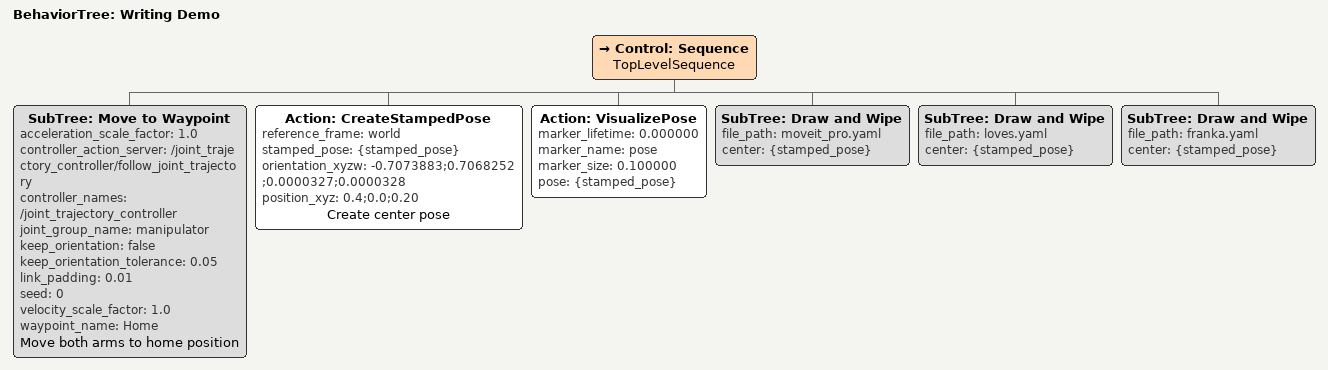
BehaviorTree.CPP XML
<?xml version='1.0' encoding='UTF-8'?>
<root BTCPP_format="4" main_tree_to_execute="Writing Demo">
  <BehaviorTree ID="Writing Demo" _description="Pick up a pen, draw a text on a flat surface, and place the pen back.">
    <Control ID="Sequence" name="TopLevelSequence">
      <SubTree ID="Move to Waypoint" acceleration_scale_factor="1.0" controller_action_server="/joint_trajectory_controller/follow_joint_trajectory" controller_names="/joint_trajectory_controller" joint_group_name="manipulator" keep_orientation="false" keep_orientation_tolerance="0.05" link_padding="0.01" seed="0" velocity_scale_factor="1.0" waypoint_name="Home" name="Move both arms to home position"/>
      <Action ID="CreateStampedPose" reference_frame="world" stamped_pose="{stamped_pose}" orientation_xyzw="-0.7073883;0.7068252;0.0000327;0.0000328" position_xyz="0.4;0.0;0.20" name="Create center pose"/>
      <Action ID="VisualizePose" marker_lifetime="0.000000" marker_name="pose" marker_size="0.100000" pose="{stamped_pose}"/>
      <SubTree ID="Draw and Wipe" file_path="moveit_pro.yaml" center="{stamped_pose}"/>
      <SubTree ID="Draw and Wipe" file_path="loves.yaml" center="{stamped_pose}"/>
      <SubTree ID="Draw and Wipe" file_path="franka.yaml" center="{stamped_pose}"/>
    </Control>
  </BehaviorTree>
</root>
